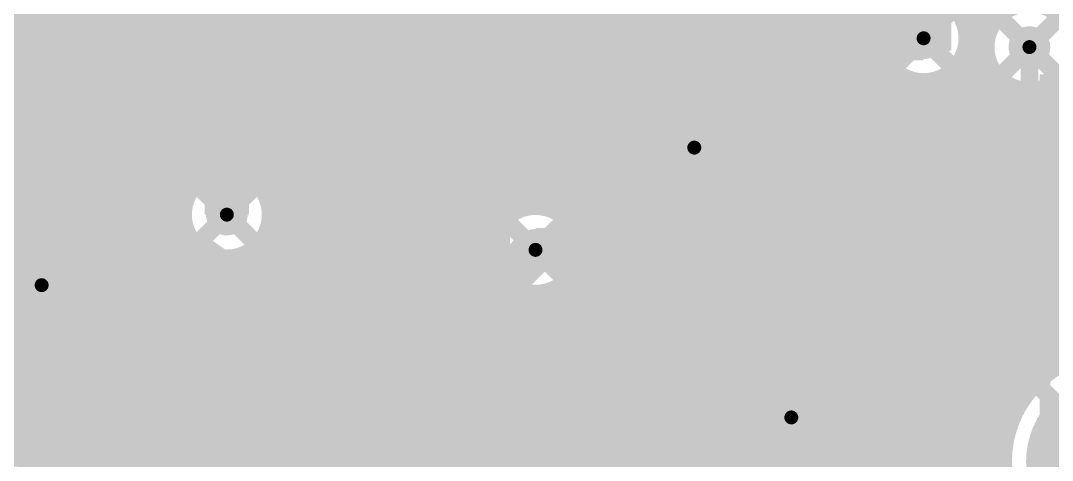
# Model space of a CAD drawing. Extents: x -3 to 92, y -53 to 125.
# Drawn here: x 56.72 to 71.58, y 17.8 to 24.13 of the extents above; entities that cross this region are included whole.
import ezdxf

# ---------------------------------------------------------------- set-up
doc = ezdxf.new("R2010")
doc.units = 0
doc.header["$MEASUREMENT"] = 0
doc.layers.get('0').update_dxf_attribs({"linetype": 'CONTINUOUS'})
for name, color, linetype in [('23-325-0_AST', 7, 'CONTINUOUS'), ('23-325-0_BOT', 7, 'CONTINUOUS'), ('23-325-0_DRD', 2, 'CONTINUOUS'), ('23-325-0_IN1', 4, 'CONTINUOUS'), ('23-325-0_IN2', 3, 'CONTINUOUS'), ('23-325-0_SMB', 5, 'CONTINUOUS'), ('23-325-0_SMT', 10, 'CONTINUOUS'), ('23-325-0_SPT', 14, 'CONTINUOUS'), ('23-325-0_SST', 9, 'CONTINUOUS'), ('23-325-0_TOP', 12, 'CONTINUOUS'), ('THRUHOLE_TAP', 8, 'CONTINUOUS')]:
    doc.layers.add(name, color=color, linetype=linetype)

# ---------------------------------------------------------------- blocks, each defined once
blk = doc.blocks.new('OBLONG_51')
at = {"const_width": 0.65024}
blk.add_lwpolyline([(0, 0.50038), (0, -0.50038)], dxfattribs=at)
at = {"const_width": 0.32512}
for points in [[(-0.16256, 0.50038, 1), (0.16256, 0.50038, 1)], [(-0.16256, -0.50038, 1), (0.16256, -0.50038, 1)]]:
    blk.add_lwpolyline(points, format="xyb", close=True, dxfattribs=at)
blk = doc.blocks.new('ROUND_21')
at = {"const_width": 1.27}
blk.add_lwpolyline([(-0.635, 0, 1), (0.635, 0, 1)], format="xyb", close=True, dxfattribs=at)
blk = doc.blocks.new('ROUND_68')
at = {"const_width": 0.29972}
blk.add_lwpolyline([(-0.14986, 0, 1), (0.14986, 0, 1)], format="xyb", close=True, dxfattribs=at)
blk = doc.blocks.new('ROUND_78')
at = {"const_width": 0.29972}
blk.add_lwpolyline([(-0.14986, 0, 1), (0.14986, 0, 1)], format="xyb", close=True, dxfattribs=at)
blk = doc.blocks.new('RECTANGLE_4')
blk.add_solid([(0.4826, 0.4064), (0.4826, -0.4064), (-0.4826, 0.4064), (-0.4826, -0.4064)])
blk = doc.blocks.new('RECTANGLE_40')
blk.add_solid([(0.635, 0.508), (0.635, -0.508), (-0.635, 0.508), (-0.635, -0.508)])
blk = doc.blocks.new('RECTANGLE_42')
blk.add_solid([(0.9017, 0.508), (0.9017, -0.508), (-0.9017, 0.508), (-0.9017, -0.508)])
blk = doc.blocks.new('ROUND_84')
at = {"const_width": 0.10033}
blk.add_lwpolyline([(-0.050164, 0, 1), (0.050164, 0, 1)], format="xyb", close=True, dxfattribs=at)

msp = doc.modelspace()

# ---------------------------------------------------------------- linework, layer by layer
at = {"layer": '23-325-0_AST', "const_width": 0.1524}
for points in [[(61.087, 18.288), (61.087, 23.622), (58.293, 23.622), (58.293, 18.288), (61.087, 18.288)], [(71.47052, 18.17878), (73.07072, 18.17878), (73.07072, 17.37868), (71.47052, 17.37868), (71.47052, 12.2809), (83.46948, 12.2809), (83.46948, 17.37868), (81.86928, 17.37868), (81.86928, 18.17878), (83.46948, 18.17878), (83.46948, 23.2791), (71.47052, 23.2791), (71.47052, 18.17878)], [(63.6905, 20.1295), (63.6905, 23.0505), (62.0522, 23.0505), (62.0522, 20.1295), (63.6905, 20.1295)], [(64.5795, 23.0505), (64.5795, 20.1295), (66.2178, 20.1295), (66.2178, 23.0505), (64.5795, 23.0505)], [(63.45174, 22.3139), (62.43574, 22.6695), (62.43574, 22.19706)], [(65.70726, 22.05736), (65.8749, 22.11832), (65.8749, 22.47392), (65.70726, 22.53234), (65.3669, 22.53234), (65.19926, 22.41296), (65.19926, 22.05736), (64.8589, 22.05736), (64.8589, 22.53234)], [(58.166, 18.288), (53.594, 18.288), (53.594, 20.066), (53.848, 20.32), (53.594, 20.574), (53.594, 22.352), (58.166, 22.352), (58.166, 18.288)], [(63.45174, 21.8313), (63.45174, 21.59508)], [(68.1355, 18.8595), (68.1355, 21.7805), (66.4972, 21.7805), (66.4972, 18.8595), (68.1355, 18.8595)], [(68.3895, 21.7805), (68.3895, 18.8595), (70.0278, 18.8595), (70.0278, 21.7805), (68.3895, 21.7805)], [(63.45174, 21.71446), (62.43574, 21.71446), (62.60592, 21.59508)], [(65.8749, 21.69414), (65.8749, 21.45792)], [(65.8749, 21.57476), (64.8589, 21.57476), (65.02908, 21.45792)], [(69.1769, 20.97532), (69.1769, 21.33092), (69.34708, 21.38934), (69.51726, 21.38934), (69.6849, 21.33092), (69.6849, 20.97532), (69.51726, 20.91436), (69.34708, 20.91436), (68.6689, 21.15312)], [(62.94374, 20.6375), (62.94374, 20.9931), (62.77356, 21.11248), (62.60592, 21.11248), (62.43574, 20.9931), (62.43574, 20.6375), (63.45174, 20.6375)], [(62.94374, 20.93468), (63.45174, 21.11248)], [(60.12434, 20.89404), (60.12434, 20.4216), (59.44616, 20.89404), (59.27598, 20.89404), (59.10834, 20.83562), (59.10834, 20.48002), (59.27598, 20.4216)], [(65.70726, 20.97532), (65.8749, 20.91436), (65.8749, 20.55876), (65.70726, 20.50034), (65.02908, 20.50034), (64.8589, 20.55876), (64.8589, 20.91436), (65.02908, 20.97532)], [(67.76974, 20.87626), (67.76974, 20.40128), (67.09156, 20.87626), (66.92392, 20.87626), (66.75374, 20.8153), (66.75374, 20.4597), (66.92392, 20.40128)], [(69.6849, 20.43176), (68.6689, 20.43176), (68.83908, 20.31492)], [(69.6849, 20.55114), (69.6849, 20.31492)], [(60.12434, 20.05584), (60.12434, 19.81962)], [(67.76974, 20.03806), (67.76974, 19.6215), (66.75374, 19.6215)], [(60.12434, 19.939), (59.10834, 19.939), (59.27598, 19.81962)], [(69.1769, 19.35734), (69.1769, 19.71294), (69.00926, 19.83232), (68.83908, 19.83232), (68.6689, 19.71294), (68.6689, 19.35734), (69.6849, 19.35734)], [(69.1769, 19.65452), (69.6849, 19.83232)], [(59.61634, 18.86204), (59.61634, 19.21764), (59.44616, 19.33702), (59.27598, 19.33702), (59.10834, 19.21764), (59.10834, 18.86204), (60.12434, 18.86204)], [(59.61634, 19.15922), (60.12434, 19.33702)], [(70.0405, 15.6845), (70.0405, 18.6055), (68.4022, 18.6055), (68.4022, 15.6845), (70.0405, 15.6845)], [(69.29374, 18.16608), (69.12356, 18.2245), (68.95592, 18.2245), (68.78574, 18.16608), (68.78574, 17.81048), (68.95592, 17.75206), (69.12356, 17.75206), (69.29374, 17.81048), (69.29374, 18.16608), (69.46392, 18.2245), (69.63156, 18.2245), (69.80174, 18.16608), (69.80174, 17.81048), (69.63156, 17.75206), (69.46392, 17.75206), (69.29374, 17.81048)]]:
    msp.add_lwpolyline(points, dxfattribs=at)
at = {"layer": '23-325-0_BOT'}
for points, const_width in [([(68.0212, 98.52406), (68.0212, 17.04594)], 0.254), ([(68.2498, 74.88428), (68.2498, 16.79956)], 0.254), ([(68.4784, 74.7268), (68.4784, 5.0673)], 0.254), ([(67.7926, 55.4736), (67.7926, 17.1323)], 0.254), ([(66.8782, 55.42026), (66.8782, 22.733)], 0.254), ([(67.564, 55.30342), (67.564, 17.12722)], 0.254), ([(67.1068, 55.2831), (67.1068, 16.74622)], 0.254), ([(67.3354, 55.25008), (67.3354, 17.0307)], 0.254), ([(64.135, 50.292), (64.135, 21.45792)], 0.254), ([(63.9064, 50.0507), (63.9064, 21.41474)], 0.254), ([(63.6778, 49.8221), (63.6778, 21.2598)], 0.254), ([(57.7342, 49.29378), (57.7342, -1.69926)], 0.254), ([(64.3636, 46.3804), (64.3636, 21.41474)], 0.254), ([(65.278, 46.48962), (65.278, 15.98422)], 0.254), ([(64.5922, 46.25848), (64.5922, 21.2598)], 0.254), ([(64.8208, 46.23562), (64.8208, 15.60322)], 0.254), ([(65.0494, 46.29912), (65.0494, 15.8877)], 0.254), ([(57.5056, 40.22598), (57.5056, 20.72386)], 0.254), ([(57.277, 39.88308), (57.277, 20.89658)], 0.254), ([(71.6788, 39.74338), (71.6788, 24.2062)], 0.254), ([(70.7644, 39.66972), (70.7644, 24.15286)], 0.254), ([(70.5358, 39.45382), (70.5358, 13.83538)], 0.254), ([(68.707, 37.34562), (68.707, 5.06222)], 0.254), ([(68.9356, 37.15512), (68.9356, 4.9657)], 0.254), ([(69.723, 23.876), (69.723, 36.957)], 0.635), ([(69.0753, 36.957), (69.0753, 23.876)], 0.254), ([(70.3707, 36.957), (70.3707, 23.876)], 0.254), ([(66.6496, 32.29356), (66.6496, 22.88794)], 0.254), ([(57.0484, 32.17672), (57.0484, 20.94992)], 0.254), ([(65.5066, 32.1437), (65.5066, 15.9893)], 0.254), ([(57.9628, 32.07766), (57.9628, -1.9558)], 0.254), ([(66.421, 31.98876), (66.421, 22.93112)], 0.254), ([(56.8198, 31.96082), (56.8198, 20.9169)], 0.254), ([(58.1914, 31.92526), (58.1914, -1.8923)], 0.254), ([(65.7352, 31.9405), (65.7352, 15.90294)], 0.254), ([(65.9638, 31.86938), (65.9638, 22.733)], 0.254), ([(66.1924, 31.88208), (66.1924, 22.88794)], 0.254), ([(61.3918, 30.93466), (61.3918, -4.572)], 0.254), ([(61.6204, 30.78226), (61.6204, 4.60248)], 0.254), ([(62.0776, 30.78226), (62.0776, 5.0546)], 0.254), ([(61.849, 30.73908), (61.849, 4.94538)], 0.254), ([(62.3062, 30.5689), (62.3062, 5.06984)], 0.254), ([(63.4492, 30.62478), (63.4492, -2.00914)], 0.254), ([(63.2206, 30.3403), (63.2206, -4.572)], 0.254), ([(62.5348, 30.32506), (62.5348, 4.99618)], 0.254), ([(62.7634, 30.2387), (62.7634, 4.78028)], 0.254), ([(62.992, 30.24378), (62.992, -4.572)], 0.254), ([(58.42, 29.47162), (58.42, -1.66624)], 0.254), ([(58.6486, 29.28112), (58.6486, -1.53924)], 0.254), ([(58.8772, 29.21762), (58.8772, -1.47574)], 0.254), ([(59.69, 21.336), (59.69, 24.384), (60.579, 25.273)], 0.635), ([(61.1632, 24.9936), (61.1632, -4.572)], 0.254), ([(61.0362, 24.8158), (60.3377, 24.11476)], 0.254), ([(60.9346, 24.71166), (60.9346, -4.572)], 0.254), ([(60.706, 24.48306), (60.706, -4.572)], 0.254), ([(59.0423, 24.384), (59.0423, 21.336)], 0.254), ([(60.4774, 24.25446), (60.4774, -4.572)], 0.254), ([(59.0423, 24.2316), (51.9557, 24.2316)], 0.254), ([(60.3377, 24.11476), (60.3377, 21.336)], 0.254), ([(69.0753, 24.2316), (60.452, 24.2316)], 0.254), ([(70.8406, 24.2316), (70.3707, 24.2316)], 0.254), ([(86.233, 24.2316), (71.65086, 24.2316)], 0.254), ([(59.0423, 24.003), (51.9557, 24.003)], 0.254), ([(69.0753, 24.003), (60.3377, 24.003)], 0.254), ([(70.67042, 24.003), (70.3707, 24.003)], 0.254), ([(59.0423, 23.7744), (51.9557, 23.7744)], 0.254), ([(69.08292, 23.7744), (60.3377, 23.7744)], 0.254), ([(70.61708, 23.7744), (70.36308, 23.7744)], 0.254), ([(59.0423, 23.5458), (51.9557, 23.5458)], 0.254), ([(69.1642, 23.5458), (60.3377, 23.5458)], 0.254), ([(69.1642, 23.54834), (69.1642, 4.68122)], 0.254), ([(70.6501, 23.5458), (70.27926, 23.5458)], 0.254), ([(70.3072, 23.5966), (70.3072, 13.81252)], 0.254), ([(59.0423, 23.3172), (51.9557, 23.3172)], 0.254), ([(69.39534, 23.3172), (60.3377, 23.3172)], 0.254), ([(69.3928, 23.3172), (69.3928, 0.35052)], 0.254), ([(69.6214, 23.23592), (69.6214, 11.66368)], 0.254), ([(69.85, 23.241), (69.85, 12.00658)], 0.254), ([(70.78726, 23.3172), (70.05066, 23.3172)], 0.254), ([(70.0786, 23.33498), (70.0786, 13.68806)], 0.254), ([(70.7644, 23.3426), (70.7644, 13.77188)], 0.254), ([(71.6788, 23.28926), (71.6788, 19.17192)], 0.254), ([(86.233, 23.3172), (71.7042, 23.3172)], 0.254), ([(59.0423, 23.0886), (51.9557, 23.0886)], 0.254), ([(86.233, 23.0886), (60.3377, 23.0886)], 0.254), ([(70.993, 23.17242), (70.993, 18.39722)], 0.254), ([(71.2216, 23.11908), (71.2216, 18.78076)], 0.254), ([(71.4502, 23.1521), (71.4502, 19.0119)], 0.254), ([(59.0423, 22.86), (51.90236, 22.86)], 0.254), ([(66.1289, 22.86), (60.3377, 22.86)], 0.254), ([(86.233, 22.86), (66.71056, 22.86)], 0.254), ([(59.0423, 22.6314), (51.7398, 22.6314)], 0.254), ([(65.88506, 22.6314), (60.3377, 22.6314)], 0.254), ([(86.233, 22.6314), (66.95694, 22.6314)], 0.254), ([(59.0423, 22.4028), (46.0502, 22.4028)], 0.254), ([(65.7987, 22.4028), (60.3377, 22.4028)], 0.254), ([(86.233, 22.4028), (67.0433, 22.4028)], 0.254), ([(59.0423, 22.1742), (46.0502, 22.1742)], 0.254), ([(65.80378, 22.1742), (60.3377, 22.1742)], 0.254), ([(86.233, 22.1742), (67.03822, 22.1742)], 0.254), ([(59.0423, 21.9456), (46.0502, 21.9456)], 0.254), ([(65.9003, 21.9456), (60.3377, 21.9456)], 0.254), ([(65.9638, 21.86686), (65.9638, 15.65656)], 0.254), ([(66.8782, 21.86686), (66.8782, 4.9149)], 0.254), ([(86.233, 21.9456), (66.9417, 21.9456)], 0.254), ([(59.0423, 21.717), (46.0502, 21.717)], 0.254), ([(66.18478, 21.717), (60.3377, 21.717)], 0.254), ([(66.1924, 21.71446), (66.1924, 4.72186)], 0.254), ([(66.6496, 21.71446), (66.6496, 4.94792)], 0.254), ([(74.26452, 21.717), (66.65722, 21.717)], 0.254), ([(66.421, 21.67128), (66.421, 4.89458)], 0.254), ([(59.0423, 21.4884), (46.0502, 21.4884)], 0.254), ([(73.91908, 21.4884), (60.3377, 21.4884)], 0.254), ([(59.04738, 21.2598), (46.0502, 21.2598)], 0.254), ([(63.67526, 21.2598), (60.33262, 21.2598)], 0.254), ([(73.70318, 21.2598), (64.5922, 21.2598)], 0.254), ([(59.1185, 21.0312), (46.0502, 21.0312)], 0.254), ([(59.1058, 21.0566), (59.1058, -1.4605)], 0.254), ([(60.2488, 21.00834), (60.2488, -4.572)], 0.254), ([(63.5381, 21.0312), (60.2615, 21.0312)], 0.254), ([(73.55586, 21.0312), (64.7319, 21.0312)], 0.254), ([(56.6166, 20.8026), (46.0502, 20.8026)], 0.254), ([(59.3217, 20.8026), (57.42686, 20.8026)], 0.254), ([(59.3344, 20.79498), (59.3344, -1.49606)], 0.254), ([(59.563, 20.701), (59.563, -1.5875)], 0.254), ([(59.7916, 20.69592), (59.7916, -1.75006)], 0.254), ([(60.0202, 20.7772), (60.0202, -2.0574)], 0.254), ([(63.50508, 20.8026), (60.05576, 20.8026)], 0.254), ([(73.4568, 20.8026), (64.76492, 20.8026)], 0.254), ([(63.55842, 20.574), (57.59958, 20.574)], 0.254), ([(73.39584, 20.574), (64.71158, 20.574)], 0.254), ([(63.6778, 20.39366), (63.6778, -1.7272)], 0.254), ([(64.5922, 20.39366), (64.5922, -1.47828)], 0.254), ([(63.7286, 20.3454), (57.65292, 20.3454)], 0.254), ([(63.9064, 20.24126), (63.9064, -1.5748)], 0.254), ([(64.3636, 20.24126), (64.3636, -1.4605)], 0.254), ([(73.37044, 20.3454), (64.53886, 20.3454)], 0.254), ([(73.37806, 20.1168), (57.6199, 20.1168)], 0.254), ([(64.135, 20.19808), (64.135, -1.49098)], 0.254), ([(73.4187, 19.8882), (57.4802, 19.8882)], 0.254), ([(57.5056, 19.9136), (57.5056, -1.55956)], 0.254), ([(73.4949, 19.6596), (56.02986, 19.6596)], 0.254), ([(56.8198, 19.7231), (56.8198, -1.4859)], 0.254), ([(57.0484, 19.69008), (57.0484, -1.4605)], 0.254), ([(57.277, 19.74342), (57.277, -1.48336)], 0.254), ([(73.61428, 19.431), (56.20258, 19.431)], 0.254), ([(71.73722, 19.2024), (56.25592, 19.2024)], 0.254), ([(71.40448, 18.9738), (56.2229, 18.9738)], 0.254), ([(71.33844, 18.9103), (72.46874, 17.78)], 0.254), ([(71.19366, 18.7452), (56.0832, 18.7452)], 0.254), ([(71.04888, 18.5166), (46.0502, 18.5166)], 0.254), ([(70.95236, 18.288), (46.0502, 18.288)], 0.254), ([(70.89394, 18.0594), (46.0502, 18.0594)], 0.254), ([(70.86854, 17.8308), (46.0502, 17.8308)], 0.254)]:
    msp.add_lwpolyline(points, dxfattribs=dict(at, const_width=const_width))
at = {"layer": '23-325-0_BOT', "const_width": 0.254}
for points in [[(71.247, 24.37892, 0.4142136), (70.61708, 23.749)], [(71.87692, 23.749, 0.4142136), (71.247, 24.37892)], [(69.0753, 23.876, 0.4142136), (69.723, 23.2283)], [(69.723, 23.2283, 0.4142136), (70.3707, 23.876)], [(70.61708, 23.749, 0.4142136), (71.247, 23.11908)], [(71.247, 23.11908, 0.4142136), (71.87692, 23.749)], [(66.421, 22.93112, 0.4142136), (65.79108, 22.3012)], [(66.421, 22.93112, 0.4142136), (65.79108, 22.3012)], [(67.05092, 22.3012, 0.4142136), (66.421, 22.93112)], [(67.05092, 22.3012, 0.4142136), (66.421, 22.93112)], [(65.79108, 22.3012, 0.4142136), (66.421, 21.67128)], [(65.79108, 22.3012, 0.4142136), (66.421, 21.67128)], [(66.421, 21.67128, 0.4142136), (67.05092, 22.3012)], [(66.421, 21.67128, 0.4142136), (67.05092, 22.3012)], [(64.135, 21.45792, 0.4142136), (63.50508, 20.828)], [(64.76492, 20.828, 0.4142136), (64.135, 21.45792)], [(59.0423, 21.336, 0.4142136), (59.69, 20.6883)], [(59.69, 20.6883, 0.4142136), (60.3377, 21.336)], [(57.023, 20.94992, 0.4142136), (56.39308, 20.32)], [(57.65292, 20.32, 0.4142136), (57.023, 20.94992)], [(63.50508, 20.828, 0.4142136), (64.135, 20.19808)], [(64.135, 20.19808, 0.4142136), (64.76492, 20.828)], [(56.39308, 20.32, 0.4142136), (57.023, 19.69008)], [(57.023, 19.69008, 0.4142136), (57.65292, 20.32)], [(72.46874, 19.3802, 0.4142136), (70.86854, 17.78)], [(70.86854, 17.78, 0.4142136), (72.46874, 16.1798)]]:
    msp.add_lwpolyline(points, format="xyb", dxfattribs=at)
at = {"layer": '23-325-0_DRD', "const_width": 0.254}
for points in [[(70.358, 24.511), (69.088, 23.241)], [(70.358, 23.241), (69.088, 24.511)], [(71.882, 24.384), (70.612, 23.114)], [(71.882, 23.114), (70.612, 24.384)], [(67.056, 22.9362), (65.786, 21.6662)], [(67.056, 21.6662), (65.786, 22.9362)], [(67.056, 22.9362), (65.786, 21.6662)], [(67.056, 21.6662), (65.786, 22.9362)], [(60.325, 21.971), (59.055, 20.701)], [(60.325, 20.701), (59.055, 21.971)], [(64.77, 21.463), (63.5, 20.193)], [(64.77, 20.193), (63.5, 21.463)], [(57.658, 20.955), (56.388, 19.685)], [(57.658, 19.685), (56.388, 20.955)], [(68.453, 19.05), (67.183, 17.78)], [(68.453, 17.78), (67.183, 19.05)], [(68.453, 19.05), (67.183, 17.78)], [(68.453, 17.78), (67.183, 19.05)]]:
    msp.add_lwpolyline(points, dxfattribs=at)
at = {"layer": '23-325-0_IN1', "const_width": 0.254}
for points in [[(68.453, 124.46), (68.453, -1.46304)], [(68.6816, 124.46), (68.6816, -1.50114)], [(68.9102, 124.46), (68.9102, -1.59258)], [(68.2244, 98.72472), (68.2244, 18.89506)], [(67.9958, 98.50882), (67.9958, 19.01952)], [(66.8528, 55.44566), (66.8528, -1.56464)], [(67.7672, 55.44566), (67.7672, 19.04238)], [(67.0814, 55.29326), (67.0814, 16.66748)], [(67.5386, 55.29326), (67.5386, 18.97888)], [(67.31, 55.25008), (67.31, 18.78584)], [(63.4238, 50.26406), (63.4238, -2.0574)], [(64.1096, 50.2793), (64.1096, 21.45792)], [(63.6524, 50.1777), (63.6524, 21.23186)], [(63.881, 50.18278), (63.881, 21.40458)], [(57.7088, 49.2379), (57.7088, -1.68148)], [(59.7662, 46.5709), (59.7662, 21.96084)], [(64.3382, 46.40326), (64.3382, 21.4249)], [(65.2526, 46.4566), (65.2526, -1.88976)], [(64.5668, 46.2661), (64.5668, 21.2852)], [(64.7954, 46.23308), (64.7954, -1.53924)], [(65.024, 46.28642), (65.024, -1.66624)], [(59.5376, 42.38498), (59.5376, 21.9456)], [(59.0804, 41.93286), (59.0804, 21.49348)], [(59.309, 42.04208), (59.309, 21.83638)], [(63.1952, 40.84066), (63.1952, -4.572)], [(62.5094, 40.68826), (62.5094, -4.572)], [(62.738, 40.64508), (62.738, -4.572)], [(62.9666, 40.68826), (62.9666, -4.572)], [(57.4802, 40.14978), (57.4802, -1.54686)], [(57.2516, 39.8653), (57.2516, -1.47828)], [(71.6534, 39.7637), (71.6534, 24.22906)], [(69.1388, 36.72078), (69.1388, 24.11222)], [(70.2818, 35.65906), (70.2818, 24.16556)], [(70.5104, 35.5727), (70.5104, -1.46558)], [(70.739, 35.57778), (70.739, 24.11984)], [(66.6242, 32.27578), (66.6242, -1.4859)], [(57.023, 32.13862), (57.023, -1.4605)], [(65.4812, 32.2199), (65.4812, -1.9558)], [(57.9374, 32.1056), (57.9374, -1.9177)], [(58.8518, 32.05226), (58.8518, -1.47828)], [(65.7098, 31.97606), (65.7098, -1.7018)], [(66.3956, 31.9913), (66.3956, -1.4605)], [(56.7944, 31.94812), (56.7944, -1.49098)], [(58.166, 31.93542), (58.166, -1.92786)], [(58.3946, 31.88208), (58.3946, -1.68656)], [(58.6232, 31.9151), (58.6232, -1.5494)], [(65.9384, 31.8897), (65.9384, -1.55956)], [(66.167, 31.89478), (66.167, -1.48336)], [(61.3664, 30.9626), (61.3664, -4.572)], [(61.595, 30.79242), (61.595, -4.572)], [(62.2808, 30.90926), (62.2808, -4.572)], [(61.8236, 30.73908), (61.8236, -4.572)], [(62.0522, 30.7721), (62.0522, -4.572)], [(59.9948, 25.03678), (59.9948, 21.88718)], [(61.1378, 24.9809), (61.1378, -4.572)], [(60.2234, 24.7523), (60.2234, 21.67128)], [(60.9092, 24.73706), (60.9092, -4.572)], [(60.452, 24.65578), (60.452, -4.572)], [(60.6806, 24.6507), (60.6806, -4.572)], [(69.2023, 24.2316), (48.40986, 24.2316)], [(70.8406, 24.2316), (70.2437, 24.2316)], [(86.36, 24.2316), (71.65086, 24.2316)], [(69.10578, 24.003), (48.58258, 24.003)], [(70.67042, 24.003), (70.34022, 24.003)], [(69.1007, 23.7744), (48.63592, 23.7744)], [(70.61708, 23.7744), (70.3453, 23.7744)], [(69.18706, 23.5458), (51.7652, 23.5458)], [(69.1388, 23.63978), (69.1388, -1.76276)], [(70.6501, 23.5458), (70.25894, 23.5458)], [(70.2818, 23.5839), (70.2818, -1.46558)], [(69.3674, 23.3553), (69.3674, -2.08026)], [(70.739, 23.37562), (70.739, -1.51892)], [(69.4309, 23.3172), (51.9049, 23.3172)], [(69.596, 23.25878), (69.596, -1.80848)], [(69.8246, 23.2537), (69.8246, -1.62052)], [(70.78726, 23.3172), (70.01256, 23.3172)], [(70.0532, 23.34006), (70.0532, -1.51384)], [(71.6534, 23.2664), (71.6534, 19.15668)], [(86.36, 23.3172), (71.7042, 23.3172)], [(86.36, 23.0886), (51.93792, 23.0886)], [(70.9676, 23.18512), (70.9676, 18.33118)], [(71.1962, 23.12162), (71.1962, 18.74774)], [(71.4248, 23.14448), (71.4248, 18.99158)], [(86.36, 22.86), (51.88458, 22.86)], [(86.36, 22.6314), (51.71186, 22.6314)], [(86.36, 22.4028), (39.01694, 22.4028)], [(86.36, 22.1742), (44.94022, 22.1742)], [(59.52998, 21.9456), (45.2247, 21.9456)], [(86.36, 21.9456), (59.84748, 21.9456)], [(59.18708, 21.717), (45.32122, 21.717)], [(74.26452, 21.717), (60.19038, 21.717)], [(59.07786, 21.4884), (45.3263, 21.4884)], [(73.91908, 21.4884), (60.2996, 21.4884)], [(59.06516, 21.2598), (45.23994, 21.2598)], [(59.0804, 21.17598), (59.0804, -1.4605)], [(63.67526, 21.2598), (60.31484, 21.2598)], [(73.70318, 21.2598), (64.5922, 21.2598)], [(59.13882, 21.0312), (44.99356, 21.0312)], [(60.2234, 21.00072), (60.2234, -4.572)], [(63.5381, 21.0312), (60.24118, 21.0312)], [(73.55586, 21.0312), (64.7319, 21.0312)], [(59.309, 20.83308), (59.309, -1.49098)], [(59.35472, 20.8026), (45.10786, 20.8026)], [(59.5376, 20.72386), (59.5376, -1.5748)], [(59.7662, 20.71116), (59.7662, -1.7272)], [(59.9948, 20.78482), (59.9948, -2.00914)], [(63.50508, 20.8026), (60.02528, 20.8026)], [(73.4568, 20.8026), (64.76492, 20.8026)], [(63.55842, 20.574), (45.28058, 20.574)], [(73.39584, 20.574), (64.71158, 20.574)], [(63.6524, 20.4216), (63.6524, -1.75006)], [(63.7286, 20.3454), (45.33392, 20.3454)], [(63.881, 20.25142), (63.881, -1.5875)], [(64.3382, 20.2311), (64.3382, -1.4605)], [(73.37044, 20.3454), (64.53886, 20.3454)], [(64.5668, 20.36826), (64.5668, -1.47574)], [(73.37806, 20.1168), (45.3009, 20.1168)], [(64.1096, 20.19808), (64.1096, -1.49606)], [(73.4187, 19.8882), (45.1612, 19.8882)], [(73.4949, 19.6596), (56.02986, 19.6596)], [(73.61428, 19.431), (56.20258, 19.431)], [(71.73722, 19.2024), (56.25592, 19.2024)], [(67.5259, 18.9738), (56.2229, 18.9738)], [(71.40448, 18.9738), (68.10756, 18.9738)], [(67.28206, 18.7452), (56.0832, 18.7452)], [(71.19366, 18.7452), (68.35394, 18.7452)], [(67.1957, 18.5166), (45.14088, 18.5166)], [(71.04888, 18.5166), (68.4403, 18.5166)], [(67.20078, 18.288), (44.94784, 18.288)], [(70.95236, 18.288), (68.43522, 18.288)], [(67.2973, 18.0594), (42.47388, 18.0594)], [(67.31, 18.04162), (67.31, 17.01038)], [(70.89394, 18.0594), (68.3387, 18.0594)], [(67.5386, 17.85112), (67.5386, 17.1196)], [(68.2244, 17.9324), (68.2244, 16.84528)], [(67.58178, 17.8308), (42.53738, 17.8308)], [(67.7672, 17.78762), (67.7672, 17.13484)], [(67.9958, 17.81048), (67.9958, 17.06118)], [(70.86854, 17.8308), (68.05422, 17.8308)]]:
    msp.add_lwpolyline(points, dxfattribs=at)
for points in [[(69.723, 24.50592, 0.4142136), (69.09308, 23.876)], [(70.35292, 23.876, 0.4142136), (69.723, 24.50592)], [(71.247, 24.37892, 0.4142136), (70.61708, 23.749)], [(71.87692, 23.749, 0.4142136), (71.247, 24.37892)], [(69.09308, 23.876, 0.4142136), (69.723, 23.24608)], [(69.723, 23.24608, 0.4142136), (70.35292, 23.876)], [(70.61708, 23.749, 0.4142136), (71.247, 23.11908)], [(71.247, 23.11908, 0.4142136), (71.87692, 23.749)], [(59.69, 21.96592, 0.4142136), (59.06008, 21.336)], [(60.31992, 21.336, 0.4142136), (59.69, 21.96592)], [(64.135, 21.45792, 0.4142136), (63.50508, 20.828)], [(64.76492, 20.828, 0.4142136), (64.135, 21.45792)], [(59.06008, 21.336, 0.4142136), (59.69, 20.70608)], [(59.69, 20.70608, 0.4142136), (60.31992, 21.336)], [(63.50508, 20.828, 0.4142136), (64.135, 20.19808)], [(64.135, 20.19808, 0.4142136), (64.76492, 20.828)], [(72.46874, 19.3802, 0.4142136), (70.86854, 17.78)], [(67.818, 19.04492, 0.4142136), (67.18808, 18.415)], [(68.44792, 18.415, 0.4142136), (67.818, 19.04492)], [(67.18808, 18.415, 0.4142136), (67.818, 17.78508)], [(67.818, 17.78508, 0.4142136), (68.44792, 18.415)], [(70.86854, 17.78, 0.4142136), (72.46874, 16.1798)]]:
    msp.add_lwpolyline(points, format="xyb", dxfattribs=at)
at = {"layer": '23-325-0_IN2'}
for points, const_width in [([(38.481, 22.733), (48.895, 22.733), (50.8, 24.638), (70.358, 24.638), (71.247, 23.749)], 0.254), ([(51.308, 23.114), (56.388, 23.114), (59.055, 20.447), (63.754, 20.447), (64.135, 20.828)], 0.635), ([(67.691, 16.51), (67.564, 16.51), (66.04, 18.034), (56.388, 18.034), (56.134, 17.78), (41.91, 17.78)], 0.254)]:
    msp.add_lwpolyline(points, dxfattribs=dict(at, const_width=const_width))
at = {"layer": '23-325-0_SST', "const_width": 0.1524}
for points in [[(68.64604, 24.1808), (68.64604, 23.70582), (67.96786, 24.1808), (67.79768, 24.1808), (67.63004, 24.12238), (67.63004, 23.76678), (67.79768, 23.70582)], [(69.53758, 23.75916), (69.53758, 24.11476), (69.70776, 24.17572), (69.8754, 24.17572), (70.04558, 24.11476), (70.04558, 23.75916), (69.8754, 23.70074), (69.70776, 23.70074), (69.02958, 23.93696)], [(67.37604, 24.06142), (67.37604, 23.8252)], [(67.37604, 23.94458), (66.36004, 23.94458), (66.52768, 23.8252)], [(61.087, 18.288), (58.293, 18.288), (58.293, 23.622), (61.087, 23.622), (61.087, 18.288)], [(67.37604, 23.3426), (67.37604, 22.92858), (66.36004, 22.92858)], [(68.64604, 23.3426), (68.64604, 22.92858), (67.63004, 22.92858)], [(70.04558, 23.33752), (70.04558, 23.09876)], [(71.47052, 18.17878), (73.07072, 18.17878), (73.07072, 17.37868), (71.47052, 17.37868), (71.47052, 12.2809), (83.46948, 12.2809), (83.46948, 17.37868), (81.86928, 17.37868), (81.86928, 18.17878), (83.46948, 18.17878), (83.46948, 23.2791), (71.47052, 23.2791), (71.47052, 18.17878)], [(70.04558, 23.21814), (69.02958, 23.21814), (69.19976, 23.09876)], [(63.6905, 20.1295), (63.6905, 23.0505), (62.0522, 23.0505), (62.0522, 20.1295), (63.6905, 20.1295)], [(64.5795, 23.0505), (64.5795, 20.1295), (66.2178, 20.1295), (66.2178, 23.0505), (64.5795, 23.0505)], [(67.37604, 22.09038), (67.37604, 22.44598), (67.03568, 22.56282), (66.69786, 22.56282), (66.36004, 22.44598), (66.36004, 22.09038)], [(68.64604, 22.09038), (68.64604, 22.44598), (68.30568, 22.56282), (67.96786, 22.56282), (67.63004, 22.44598), (67.63004, 22.09038)], [(69.53758, 22.14372), (69.53758, 22.49932), (69.3674, 22.61616), (69.19976, 22.61616), (69.02958, 22.49932), (69.02958, 22.14372), (70.04558, 22.14372)], [(69.53758, 22.43836), (70.04558, 22.61616)], [(58.166, 18.288), (58.166, 22.352), (53.594, 22.352), (53.594, 20.574), (53.848, 20.32), (53.594, 20.066), (53.594, 18.288), (58.166, 18.288)], [(67.37604, 22.1488), (66.36004, 22.1488)], [(68.64604, 22.1488), (67.63004, 22.1488)], [(68.1355, 18.8595), (68.1355, 21.7805), (66.4972, 21.7805), (66.4972, 18.8595), (68.1355, 18.8595)], [(68.3895, 21.7805), (68.3895, 18.8595), (70.0278, 18.8595), (70.0278, 21.7805), (68.3895, 21.7805)], [(62.71006, 19.65706), (61.69406, 20.01266), (61.69406, 19.53768)], [(64.5414, 19.63674), (64.71158, 19.69516), (64.71158, 20.05076), (64.5414, 20.11172), (64.20358, 20.11172), (64.0334, 19.99234), (64.0334, 19.63674), (63.69558, 19.63674), (63.69558, 20.11172)], [(66.26606, 19.61388), (66.26606, 19.1389), (65.59042, 19.61388), (65.42024, 19.61388), (65.25006, 19.55546), (65.25006, 19.19986), (65.42024, 19.1389)], [(64.71158, 19.27352), (64.71158, 19.03476)], [(62.71006, 19.17446), (62.71006, 18.9357)], [(64.71158, 19.15414), (63.69558, 19.15414), (63.86576, 19.03476)], [(62.71006, 19.05508), (61.69406, 19.05508), (61.86424, 18.9357)], [(66.26606, 18.77568), (66.26606, 18.36166), (65.25006, 18.36166)], [(67.66306, 18.6817), (67.49542, 18.74266), (67.32524, 18.74266), (67.15506, 18.6817), (67.15506, 18.3261), (67.32524, 18.26768), (67.49542, 18.26768), (67.66306, 18.3261), (67.66306, 18.6817), (67.83324, 18.74266), (68.00342, 18.74266), (68.17106, 18.6817), (68.17106, 18.3261), (68.00342, 18.26768), (67.83324, 18.26768), (67.66306, 18.3261)], [(64.5414, 18.55216), (64.71158, 18.49374), (64.71158, 18.13814), (64.5414, 18.07972), (63.86576, 18.07972), (63.69558, 18.13814), (63.69558, 18.49374), (63.86576, 18.55216)], [(70.0405, 15.6845), (70.0405, 18.6055), (68.4022, 18.6055), (68.4022, 15.6845), (70.0405, 15.6845)], [(62.20206, 17.98066), (62.20206, 18.33626), (62.03442, 18.4531), (61.86424, 18.4531), (61.69406, 18.33626), (61.69406, 17.98066), (62.71006, 17.98066)], [(62.20206, 18.2753), (62.71006, 18.4531)], [(68.17106, 17.90446), (68.17106, 17.6657)], [(68.17106, 17.78508), (67.15506, 17.78508), (67.32524, 17.6657)]]:
    msp.add_lwpolyline(points, dxfattribs=at)
at = {"layer": '23-325-0_TOP'}
for points, const_width in [([(67.945, 25.019), (67.945, 24.003), (67.818, 23.876), (61.468, 23.876), (61.468, 8.636), (60.0456, 7.2136), (59.055, 7.2136)], 0.635), ([(67.945, 25.019), (67.945, 24.003), (67.945, 23.876), (69.723, 23.876)], 0.635), ([(59.055, 7.2136), (60.0456, 7.2136), (61.468, 8.636), (61.468, 23.876), (55.245, 23.876), (53.467, 22.098), (51.054, 22.098), (50.15484, 21.19884), (50.15484, 20.32)], 0.635), ([(71.247, 23.749), (71.247, 21.336), (69.5198, 19.6088), (69.215, 19.6088)], 0.254), ([(58.4581, 23.2283), (55.5117, 23.2283)], 0.254), ([(56.7944, 23.2283), (56.7944, 22.1742)], 0.254), ([(57.023, 23.2283), (57.023, 22.1742)], 0.254), ([(57.2516, 23.2283), (57.2516, 22.1742)], 0.254), ([(57.4802, 23.2283), (57.4802, 22.1742)], 0.254), ([(57.7088, 23.2283), (57.7088, 22.1742)], 0.254), ([(57.9374, 23.2283), (57.9374, 22.1742)], 0.254), ([(58.166, 23.2283), (58.166, 19.7612)], 0.254), ([(58.3946, 23.2283), (58.3946, 19.7612)], 0.254), ([(58.4581, 23.2283), (58.4581, 21.7932)], 0.254), ([(73.87844, 23.3172), (71.7042, 23.3172)], 0.254), ([(71.7042, 23.31466), (71.7042, 21.336)], 0.254), ([(58.4581, 23.0886), (55.372, 23.0886)], 0.254), ([(62.865, 22.3012), (62.865, 22.606), (63.373, 23.114), (68.326, 23.114), (69.215, 22.225), (69.215, 21.0312)], 0.254), ([(73.87844, 23.0886), (71.7042, 23.0886)], 0.254), ([(58.4581, 22.86), (55.1434, 22.86)], 0.254), ([(59.69, 22.6314), (59.69, 21.336)], 0.635), ([(73.87844, 22.86), (71.7042, 22.86)], 0.254), ([(58.4581, 22.6314), (54.9148, 22.6314)], 0.254), ([(67.31, 21.0312), (67.31, 21.4122), (67.31, 21.6408), (66.421, 22.5298), (66.421, 22.3012), (65.405, 22.3012)], 0.254), ([(68.1355, 22.6568), (66.9417, 22.6568)], 0.254), ([(66.9417, 22.65426), (67.63258, 21.96338)], 0.254), ([(68.1609, 22.6314), (66.96456, 22.6314)], 0.254), ([(67.0814, 22.6568), (67.0814, 22.51456)], 0.254), ([(67.31, 22.6568), (67.31, 22.28596)], 0.254), ([(67.5386, 22.6568), (67.5386, 22.05736)], 0.254), ([(67.7672, 22.6568), (67.7672, 21.7678)], 0.254), ([(67.9958, 22.6568), (67.9958, 21.7678)], 0.254), ([(68.1355, 22.6568), (68.7578, 22.0345)], 0.254), ([(73.87844, 22.6314), (71.7042, 22.6314)], 0.254), ([(68.2244, 22.5679), (68.2244, 16.84528)], 0.254), ([(58.4581, 22.4028), (54.6862, 22.4028)], 0.254), ([(68.3895, 22.4028), (67.19316, 22.4028)], 0.254), ([(68.453, 22.3393), (68.453, 21.7678)], 0.254), ([(73.87844, 22.4028), (71.7042, 22.4028)], 0.254), ([(58.4581, 22.1742), (54.4576, 22.1742)], 0.254), ([(57.9882, 22.1742), (56.0578, 22.1742)], 0.254), ([(57.9882, 22.1742), (57.9882, 20.4978)], 0.254), ([(65.405, 22.3012), (66.421, 22.3012)], 0.254), ([(67.31, 21.0312), (67.31, 21.4122), (66.421, 22.3012), (65.405, 22.3012)], 0.254), ([(66.421, 22.3012), (65.405, 22.3012)], 0.254), ([(68.6181, 22.1742), (67.42176, 22.1742)], 0.254), ([(73.87844, 22.1742), (71.7042, 22.1742)], 0.254), ([(68.6816, 22.1107), (68.6816, 21.7678)], 0.254), ([(68.7578, 22.0345), (68.7578, 21.7678)], 0.254), ([(58.4581, 21.9456), (57.9882, 21.9456)], 0.254), ([(68.7578, 21.9456), (67.65036, 21.9456)], 0.254), ([(73.87844, 21.9456), (71.7042, 21.9456)], 0.254), ([(59.0423, 21.717), (57.9882, 21.717)], 0.254), ([(59.0423, 21.7932), (58.4581, 21.7932)], 0.254), ([(58.6232, 21.7932), (58.6232, 20.1168)], 0.254), ([(58.8518, 21.7932), (58.8518, 20.1168)], 0.254), ([(59.0423, 21.7932), (59.0423, 21.336)], 0.254), ([(60.8203, 21.7932), (60.3377, 21.7932)], 0.254), ([(60.3377, 21.7932), (60.3377, 21.336)], 0.254), ([(60.8203, 21.717), (60.3377, 21.717)], 0.254), ([(60.452, 21.7932), (60.452, 20.1168)], 0.254), ([(60.6806, 21.7932), (60.6806, 20.1168)], 0.254), ([(60.8203, 21.7932), (60.8203, 20.1168)], 0.254), ([(60.8203, 21.7932), (60.8203, 20.1168)], 0.254), ([(68.1228, 21.7678), (67.74942, 21.7678)], 0.254), ([(68.1228, 21.7678), (68.1228, 20.3454)], 0.254), ([(68.4022, 21.717), (68.1228, 21.717)], 0.254), ([(68.4022, 21.7678), (68.4022, 20.3454)], 0.254), ([(68.7578, 21.7678), (68.4022, 21.7678)], 0.254), ([(73.87844, 21.717), (71.7042, 21.717)], 0.254), ([(66.2178, 21.7043), (66.2178, 21.6154)], 0.254), ([(66.2178, 21.6154), (66.2178, 21.5646)], 0.254), ([(66.2178, 21.5646), (66.2178, 20.1422)], 0.254), ([(66.3956, 21.67128), (66.3956, 18.2372)], 0.254), ([(66.40322, 21.67128), (66.4972, 21.5773)], 0.254), ([(66.4972, 21.5773), (66.4972, 20.3454)], 0.254), ([(59.0423, 21.4884), (57.9882, 21.4884)], 0.254), ([(60.8203, 21.4884), (60.3377, 21.4884)], 0.254), ([(66.4972, 21.4884), (66.2178, 21.4884)], 0.254), ([(68.4022, 21.4884), (68.1228, 21.4884)], 0.254), ([(73.87844, 21.4884), (71.7042, 21.4884)], 0.254), ([(57.023, 20.32), (57.023, 21.336)], 0.254), ([(59.04738, 21.2598), (57.9882, 21.2598)], 0.254), ([(60.8203, 21.2598), (60.33262, 21.2598)], 0.254), ([(66.4972, 21.2598), (66.2178, 21.2598)], 0.254), ([(68.4022, 21.2598), (68.1228, 21.2598)], 0.254), ([(71.6534, 21.12518), (71.6534, 19.15668)], 0.254), ([(73.70318, 21.2598), (71.69658, 21.2598)], 0.254), ([(59.1185, 21.0312), (57.9882, 21.0312)], 0.254), ([(59.0804, 21.11756), (59.0804, 20.1168)], 0.254), ([(60.8203, 21.0312), (60.2615, 21.0312)], 0.254), ([(64.135, 20.828), (65.3542, 20.828), (65.405, 20.8788)], 0.635), ([(64.135, 17.145), (64.135, 17.78), (65.405, 19.05), (65.405, 20.8788)], 0.635), ([(66.4972, 21.0312), (66.2178, 21.0312)], 0.254), ([(68.4022, 21.0312), (68.1228, 21.0312)], 0.254), ([(71.56958, 21.01342), (70.0278, 19.4691)], 0.254), ([(73.55586, 21.0312), (71.58736, 21.0312)], 0.254), ([(60.2234, 20.9677), (60.2234, 20.1168)], 0.254), ([(62.865, 20.8788), (62.865, 17.145)], 0.254), ([(71.4248, 20.8661), (71.4248, 18.99158)], 0.254), ([(59.3217, 20.8026), (57.9882, 20.8026)], 0.254), ([(59.309, 20.81276), (59.309, 20.1168)], 0.254), ([(59.5376, 20.70608), (59.5376, 20.1168)], 0.254), ([(59.7662, 20.69338), (59.7662, 20.1168)], 0.254), ([(59.9948, 20.7645), (59.9948, 20.1168)], 0.254), ([(60.8203, 20.8026), (60.05576, 20.8026)], 0.254), ([(66.4972, 20.8026), (66.2178, 20.8026)], 0.254), ([(68.4022, 20.8026), (68.1228, 20.8026)], 0.254), ([(73.4568, 20.8026), (71.35876, 20.8026)], 0.254), ([(60.8203, 20.574), (57.9882, 20.574)], 0.254), ([(66.4972, 20.574), (66.2178, 20.574)], 0.254), ([(68.4022, 20.574), (68.1228, 20.574)], 0.254), ([(73.39584, 20.574), (71.13016, 20.574)], 0.254), ([(71.1962, 20.6375), (71.1962, 18.74774)], 0.254), ([(57.9882, 20.4978), (57.62752, 20.4978)], 0.254), ([(57.7088, 20.4978), (57.7088, 20.1422)], 0.254), ([(57.9374, 20.4978), (57.9374, 20.1422)], 0.254), ([(70.9676, 20.4089), (70.9676, 18.33118)], 0.254), ([(59.055, 16.2814), (59.055, 16.383), (57.277, 18.161), (54.737, 18.161), (54.737, 20.32)], 0.254), ([(60.8203, 20.3454), (57.65292, 20.3454)], 0.254), ([(66.4972, 20.3454), (66.2178, 20.3454)], 0.254), ([(66.4972, 20.3454), (66.4972, 20.2946)], 0.254), ([(66.4972, 20.2946), (66.4972, 18.8722)], 0.254), ([(68.4022, 20.3454), (68.1228, 20.3454)], 0.254), ([(68.1228, 20.3454), (68.1228, 20.2946)], 0.254), ([(68.1228, 20.2946), (68.1228, 18.8722)], 0.254), ([(68.4022, 20.3454), (68.4022, 20.2946)], 0.254), ([(68.4022, 20.2946), (68.4022, 18.8722)], 0.254), ([(73.37044, 20.3454), (70.90156, 20.3454)], 0.254), ([(57.9882, 20.1422), (57.62752, 20.1422)], 0.254), ([(57.9882, 20.1422), (57.9882, 19.7612)], 0.254), ([(60.8203, 20.1168), (57.9882, 20.1168)], 0.254), ([(58.4581, 20.1168), (58.4581, 19.7612)], 0.254), ([(60.8203, 20.1168), (58.4581, 20.1168)], 0.254), ([(62.1157, 20.1422), (62.1157, 8.636)], 0.254), ([(62.4078, 20.1422), (62.1157, 20.1422)], 0.254), ([(62.4078, 20.1168), (62.1157, 20.1168)], 0.254), ([(62.2808, 20.1422), (62.2808, 17.94002)], 0.254), ([(62.4078, 20.1422), (62.4078, 18.11528)], 0.254), ([(66.0527, 20.1422), (66.0527, 19.05)], 0.254), ([(66.2178, 20.1422), (66.0527, 20.1422)], 0.254), ([(66.4972, 20.1168), (66.0527, 20.1168)], 0.254), ([(66.167, 20.1422), (66.167, 18.0594)], 0.254), ([(68.4022, 20.1168), (68.1228, 20.1168)], 0.254), ([(73.37806, 20.1168), (70.67296, 20.1168)], 0.254), ([(70.739, 20.1803), (70.739, 13.78458)], 0.254), ([(70.5104, 19.9517), (70.5104, 13.83792)], 0.254), ([(58.4581, 19.8882), (57.9882, 19.8882)], 0.254), ([(62.4078, 19.8882), (62.1157, 19.8882)], 0.254), ([(66.4972, 19.8882), (66.0527, 19.8882)], 0.254), ([(68.4022, 19.8882), (68.1228, 19.8882)], 0.254), ([(73.4187, 19.8882), (70.44436, 19.8882)], 0.254), ([(58.4581, 19.7612), (57.9882, 19.7612)], 0.254), ([(62.4078, 19.6596), (62.1157, 19.6596)], 0.254), ([(66.4972, 19.6596), (66.0527, 19.6596)], 0.254), ([(68.4022, 19.6596), (68.1228, 19.6596)], 0.254), ([(73.4949, 19.6596), (70.21576, 19.6596)], 0.254), ([(70.2818, 19.7231), (70.2818, 13.8049)], 0.254), ([(66.4972, 19.6088), (67.31, 19.6088)], 0.254), ([(67.818, 18.415), (67.31, 18.923), (67.31, 19.6088)], 0.254), ([(67.818, 18.415), (67.31, 18.923), (67.31, 19.6088)], 0.254), ([(67.31, 18.8722), (67.31, 19.6088)], 0.254), ([(68.1228, 19.6088), (67.31, 19.6088)], 0.254), ([(69.215, 19.6088), (69.215, 17.8562)], 0.254), ([(70.0532, 19.4945), (70.0532, 13.716)], 0.254), ([(62.4078, 19.431), (62.1157, 19.431)], 0.254), ([(66.4972, 19.431), (66.0527, 19.431)], 0.254), ([(68.4022, 19.431), (68.1228, 19.431)], 0.254), ([(70.0278, 19.4691), (70.0278, 18.8722)], 0.254), ([(73.61428, 19.431), (70.0278, 19.431)], 0.254), ([(57.023, 19.304), (56.896, 19.177), (55.626, 19.177)], 0.254), ([(57.023, 19.304), (59.6646, 19.304), (59.69, 19.2786)], 0.254), ([(62.4078, 19.2024), (62.1157, 19.2024)], 0.254), ([(66.4972, 19.2024), (66.0527, 19.2024)], 0.254), ([(68.4022, 19.2024), (68.1228, 19.2024)], 0.254), ([(71.73722, 19.2024), (70.0278, 19.2024)], 0.254), ([(62.4078, 18.9738), (62.1157, 18.9738)], 0.254), ([(66.4972, 18.9738), (66.04762, 18.9738)], 0.254), ([(68.4022, 18.9738), (68.1228, 18.9738)], 0.254), ([(71.40448, 18.9738), (70.0278, 18.9738)], 0.254), ([(71.33844, 18.9103), (72.46874, 17.78)], 0.254), ([(62.4078, 18.7452), (62.1157, 18.7452)], 0.254), ([(68.7578, 18.7452), (65.9765, 18.7452)], 0.254), ([(68.1228, 18.8722), (66.4972, 18.8722)], 0.254), ([(66.6242, 18.8722), (66.6242, 18.29816)], 0.254), ([(66.8528, 18.8722), (66.8528, 18.2753)], 0.254), ([(67.0814, 18.8722), (67.0814, 18.15846)], 0.254), ([(67.31, 18.8722), (67.31, 17.8054)], 0.254), ([(67.5386, 18.8722), (67.5386, 17.30756)], 0.254), ([(67.7672, 18.8722), (67.7672, 17.13484)], 0.254), ([(67.9958, 18.8722), (67.9958, 17.06118)], 0.254), ([(68.7578, 18.8722), (68.4022, 18.8722)], 0.254), ([(68.453, 18.8722), (68.453, 18.5928)], 0.254), ([(68.6816, 18.8722), (68.6816, 18.5928)], 0.254), ([(68.7578, 18.8722), (68.7578, 18.5928)], 0.254), ([(69.6722, 18.8722), (69.6722, 18.5928)], 0.254), ([(70.0278, 18.8722), (69.6722, 18.8722)], 0.254), ([(71.19366, 18.7452), (69.6722, 18.7452)], 0.254), ([(69.8246, 18.8722), (69.8246, 18.5928)], 0.254), ([(65.9384, 18.6817), (65.9384, 18.02384)], 0.254), ([(68.4022, 18.5928), (68.4022, 17.1704)], 0.254), ([(68.7578, 18.5928), (68.4022, 18.5928)], 0.254), ([(70.0278, 18.5928), (69.6722, 18.5928)], 0.254), ([(70.0278, 18.5928), (70.0278, 17.1704)], 0.254), ([(62.4078, 18.5166), (62.1157, 18.5166)], 0.254), ([(65.85458, 18.58518), (65.55486, 18.28292)], 0.254), ([(68.4022, 18.5166), (65.786, 18.5166)], 0.254), ([(71.04888, 18.5166), (70.0278, 18.5166)], 0.254), ([(65.7098, 18.43786), (65.7098, 18.2245)], 0.254), ([(62.4078, 18.288), (62.1157, 18.288)], 0.254), ([(66.54546, 18.288), (65.5574, 18.288)], 0.254), ([(68.4022, 18.288), (66.802, 18.288)], 0.254), ([(70.95236, 18.288), (70.0278, 18.288)], 0.254), ([(62.357, 18.0594), (62.1157, 18.0594)], 0.254), ([(66.167, 18.0594), (65.913, 18.0594)], 0.254), ([(68.4022, 18.0594), (67.183, 18.0594)], 0.254), ([(70.89394, 18.0594), (70.0278, 18.0594)], 0.254), ([(62.23762, 17.8308), (62.1157, 17.8308)], 0.254), ([(68.4022, 17.8308), (67.30238, 17.8308)], 0.254), ([(70.86854, 17.8308), (70.0278, 17.8308)], 0.254)]:
    msp.add_lwpolyline(points, dxfattribs=dict(at, const_width=const_width))
at = {"layer": '23-325-0_TOP', "const_width": 0.254}
for points in [[(71.7042, 23.31466, 0.1922583), (71.87762, 23.749)], [(67.74942, 21.7678, 0.1266831), (67.63343, 21.96423)], [(67.74942, 21.7678, 0.1266831), (67.63343, 21.96423)], [(66.2178, 21.7043, 0.0751156), (66.40321, 21.67091)], [(66.2178, 21.7043, 0.0751156), (66.40321, 21.67091)], [(59.0423, 21.336, 0.4142136), (59.69, 20.6883)], [(59.69, 20.6883, 0.4142136), (60.3377, 21.336)], [(71.56958, 21.01342, 0.1989124), (71.7032, 21.336)], [(57.65292, 20.32, 0.0716349), (57.62732, 20.49774)], [(57.62752, 20.1422, 0.071635), (57.65312, 20.32)], [(72.46874, 19.3802, 0.4142136), (70.86854, 17.78)], [(65.8622, 18.5928, 0.1989124), (66.05158, 19.05)], [(65.8622, 18.5928, 0.1989124), (66.05158, 19.05)], [(66.675, 18.3007, 0.3436257), (66.04, 17.8054)], [(67.33032, 17.64538, 0.4142136), (66.675, 18.3007)], [(66.04, 17.8054, 0.2802793), (65.55486, 18.28292)], [(62.4078, 18.11528, 0.2024747), (62.20938, 17.64538)], [(70.86854, 17.78, 0.4142136), (72.46874, 16.1798)]]:
    msp.add_lwpolyline(points, format="xyb", dxfattribs=at)

# ---------------------------------------------------------------- block references
at = {"layer": '23-325-0_AST'}
for p in [(62.865, 17.145), (64.135, 17.145), (65.405, 17.145), (66.675, 17.145)]:
    msp.add_blockref('OBLONG_51', p, dxfattribs=at)
at = {"layer": '23-325-0_BOT'}
for name, p in [('ROUND_68', (69.723, 23.876)), ('ROUND_68', (71.247, 23.749)), ('ROUND_78', (66.421, 22.3012)), ('ROUND_68', (59.69, 21.336)), ('ROUND_68', (64.135, 20.828)), ('ROUND_78', (57.023, 20.32)), ('ROUND_21', (72.46874, 17.78)), ('ROUND_68', (67.818, 18.415))]:
    msp.add_blockref(name, p, dxfattribs=at)
at = {"layer": '23-325-0_IN1'}
for name, p in [('ROUND_78', (69.723, 23.876)), ('ROUND_78', (71.247, 23.749)), ('ROUND_78', (66.421, 22.3012)), ('ROUND_78', (59.69, 21.336)), ('ROUND_78', (64.135, 20.828)), ('ROUND_78', (57.023, 20.32)), ('ROUND_21', (72.46874, 17.78)), ('ROUND_78', (67.818, 18.415))]:
    msp.add_blockref(name, p, dxfattribs=at)
at = {"layer": '23-325-0_IN2'}
for name, p in [('ROUND_78', (69.723, 23.876)), ('ROUND_68', (71.247, 23.749)), ('ROUND_78', (66.421, 22.3012)), ('ROUND_68', (59.69, 21.336)), ('ROUND_68', (64.135, 20.828)), ('ROUND_78', (57.023, 20.32)), ('ROUND_21', (72.46874, 17.78)), ('ROUND_78', (67.818, 18.415))]:
    msp.add_blockref(name, p, dxfattribs=at)
at = {"layer": '23-325-0_SMB'}
msp.add_blockref('ROUND_21', (72.46874, 17.78), dxfattribs=at)
at = {"layer": '23-325-0_SMT'}
for name, p in [('RECTANGLE_42', (59.69, 22.6314)), ('RECTANGLE_4', (62.865, 22.3012)), ('RECTANGLE_4', (65.405, 22.3012)), ('RECTANGLE_40', (57.023, 21.336)), ('RECTANGLE_4', (67.31, 21.0312)), ('RECTANGLE_4', (69.215, 21.0312)), ('RECTANGLE_4', (62.865, 20.8788)), ('RECTANGLE_4', (65.405, 20.8788)), ('RECTANGLE_4', (67.31, 19.6088)), ('RECTANGLE_4', (69.215, 19.6088)), ('RECTANGLE_40', (57.023, 19.304)), ('RECTANGLE_42', (59.69, 19.2786)), ('ROUND_21', (72.46874, 17.78)), ('RECTANGLE_4', (69.215, 17.8562)), ('OBLONG_51', (62.865, 17.145)), ('OBLONG_51', (64.135, 17.145)), ('OBLONG_51', (65.405, 17.145)), ('OBLONG_51', (66.675, 17.145))]:
    msp.add_blockref(name, p, dxfattribs=at)
at = {"layer": '23-325-0_SPT'}
for name, p in [('RECTANGLE_42', (59.69, 22.6314)), ('RECTANGLE_4', (62.865, 22.3012)), ('RECTANGLE_4', (65.405, 22.3012)), ('RECTANGLE_40', (57.023, 21.336)), ('RECTANGLE_4', (67.31, 21.0312)), ('RECTANGLE_4', (69.215, 21.0312)), ('RECTANGLE_4', (62.865, 20.8788)), ('RECTANGLE_4', (65.405, 20.8788)), ('RECTANGLE_4', (67.31, 19.6088)), ('RECTANGLE_4', (69.215, 19.6088)), ('RECTANGLE_40', (57.023, 19.304)), ('RECTANGLE_42', (59.69, 19.2786)), ('RECTANGLE_4', (69.215, 17.8562)), ('OBLONG_51', (62.865, 17.145)), ('OBLONG_51', (64.135, 17.145)), ('OBLONG_51', (65.405, 17.145)), ('OBLONG_51', (66.675, 17.145))]:
    msp.add_blockref(name, p, dxfattribs=at)
at = {"layer": '23-325-0_TOP'}
for name, p in [('ROUND_68', (69.723, 23.876)), ('ROUND_68', (71.247, 23.749)), ('RECTANGLE_42', (59.69, 22.6314)), ('RECTANGLE_4', (62.865, 22.3012)), ('RECTANGLE_4', (65.405, 22.3012)), ('ROUND_68', (66.421, 22.3012)), ('RECTANGLE_40', (57.023, 21.336)), ('ROUND_68', (59.69, 21.336)), ('RECTANGLE_4', (67.31, 21.0312)), ('RECTANGLE_4', (69.215, 21.0312)), ('RECTANGLE_4', (62.865, 20.8788)), ('RECTANGLE_4', (65.405, 20.8788)), ('ROUND_68', (64.135, 20.828)), ('ROUND_68', (57.023, 20.32)), ('RECTANGLE_4', (67.31, 19.6088)), ('RECTANGLE_4', (69.215, 19.6088)), ('RECTANGLE_40', (57.023, 19.304)), ('RECTANGLE_42', (59.69, 19.2786)), ('ROUND_21', (72.46874, 17.78)), ('ROUND_68', (67.818, 18.415)), ('RECTANGLE_4', (69.215, 17.8562)), ('OBLONG_51', (62.865, 17.145)), ('OBLONG_51', (64.135, 17.145)), ('OBLONG_51', (65.405, 17.145)), ('OBLONG_51', (66.675, 17.145))]:
    msp.add_blockref(name, p, dxfattribs=at)
at = {"layer": 'THRUHOLE_TAP'}
for p in [(69.723, 23.876), (71.247, 23.749), (66.421, 22.3012), (59.69, 21.336), (64.135, 20.828), (57.023, 20.32), (67.818, 18.415)]:
    msp.add_blockref('ROUND_84', p, dxfattribs=at)

doc.saveas('drawing.dxf')
